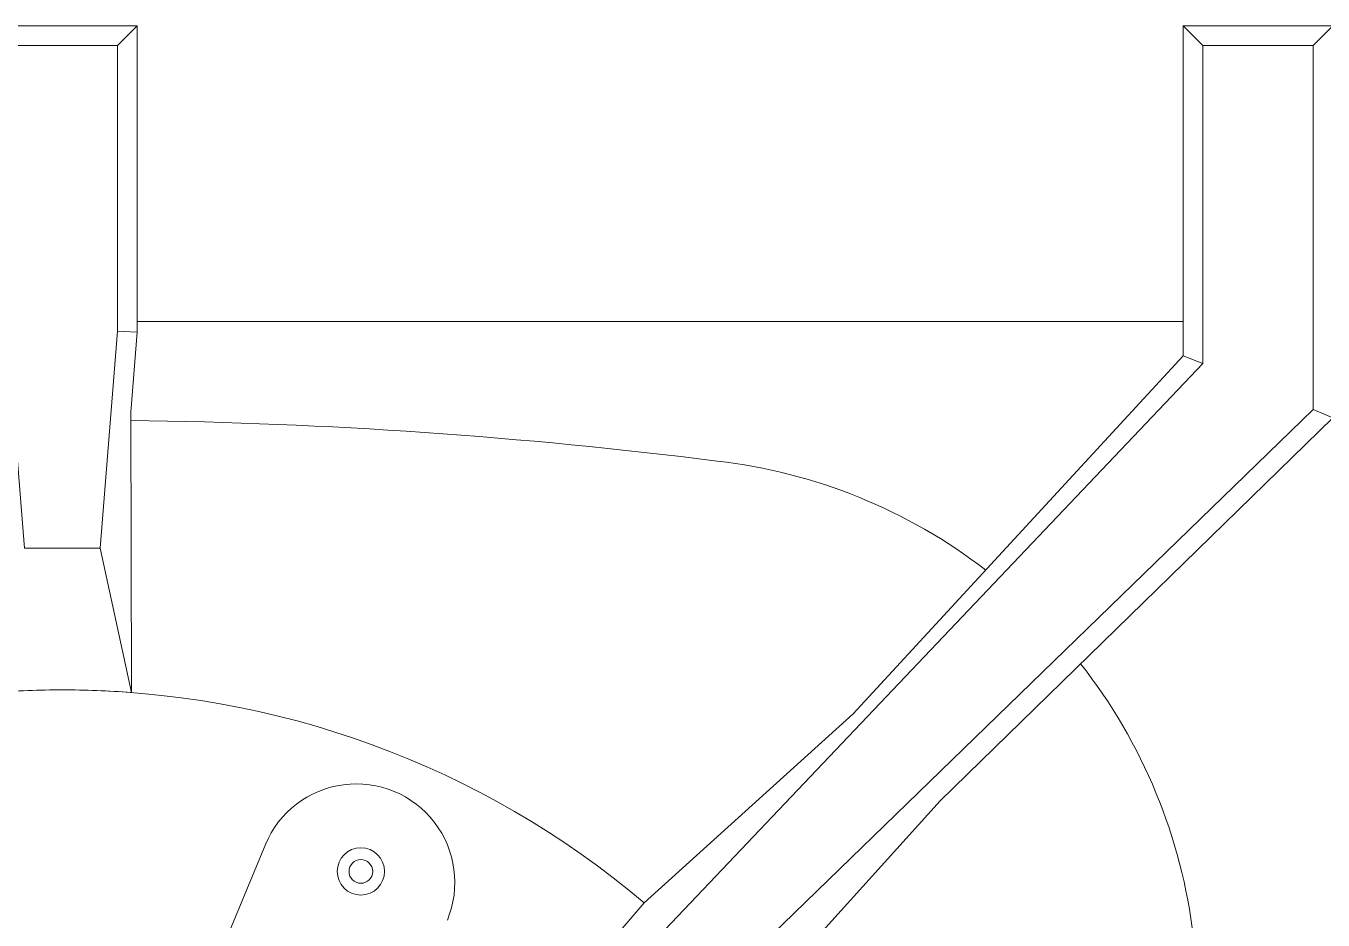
# Model space of a CAD drawing. Extents: x 306 to 2240, y 18 to 779.
# Drawn here: x 689.0286 to 689.1932, y 391.49 to 391.6035 of the extents above; entities that cross this region are included whole.
import ezdxf

# ---------------------------------------------------------------- set-up
doc = ezdxf.new("R2010")
doc.units = 0
doc.header["$MEASUREMENT"] = 0
doc.linetypes.add('ACAD_ISO03W100', pattern=[30, 12, -18])
doc.layers.add('EQUIPAMIENTO SUPER', color=1, linetype='Continuous')

msp = doc.modelspace()

# ---------------------------------------------------------------- linework, layer by layer
at = {"layer": 'EQUIPAMIENTO SUPER', "color": 253, "lineweight": 0}
for p, q in [((689.0402449408377, 391.6010025021578, -6.438942029e-07), (689.0427449408367, 391.6035025021576, -6.438942029e-07)), ((689.177994940836, 391.6010025021578, -6.438942029e-07), (689.1754949408372, 391.6035025021576, -6.438942029e-07)), ((689.1919949408388, 391.6010025021578, -6.438942029e-07), (689.1944949408376, 391.6035025021576, -6.438942029e-07)), ((689.177994940836, 391.5606519970946, -6.438942029e-07), (689.1754949408372, 391.5616497848088, -6.438942029e-07)), ((689.1944949408376, 391.5537805589282, -6.438942029e-07), (689.1919949408388, 391.5548530072212, -6.438942029e-07)), ((689.0380649408385, 391.5372525021579, -6.438942029e-07), (689.0420060463642, 391.5189168268393, -6.438942029e-07)), ((689.0378645405203, 391.4485689907851, -6.438942029e-07), (689.0590082833572, 391.4996145015004, -6.438942029e-07))]:
    msp.add_line(p, q, dxfattribs=at)
at = {"layer": 'EQUIPAMIENTO SUPER', "color": 253, "linetype": 'ACAD_ISO03W100', "lineweight": 0}
msp.add_line((689.0402449408377, 391.5647525021577, -6.438942029e-07), (689.0427449408367, 391.5646535664373, -6.438942029e-07), dxfattribs=at)
at = {"layer": 'EQUIPAMIENTO SUPER', "color": 253, "lineweight": 0, "elevation": -6.438508219e-07}
for points in [[(689.0244838353087, 391.5189168268393), (689.0245498200989, 391.5545002730104), (689.0237449408362, 391.5646535664373), (689.0237449408362, 391.6035025021576), (689.0332449408365, 391.6035025021576)], [(689.0420060463642, 391.5189168268393), (689.0419400615777, 391.5545002730104), (689.0427449408367, 391.5646535664373), (689.0427449408367, 391.6035025021576), (689.0332449408365, 391.6035025021576)], [(689.0613587727589, 391.4388785813352), (689.0673714240531, 391.4328659300399), (689.1206984346848, 391.4786587699136), (689.1446549854213, 391.5051905525451), (689.1944949408376, 391.5537805589282), (689.1944949408376, 391.6035025021576), (689.1754949408372, 391.6035025021576), (689.1754949408372, 391.5616497848088), (689.1336145263836, 391.5162242308481), (689.107101612643, 391.4922478850625), (689.0613587727589, 391.4388785813352)], [(689.0332449408365, 391.6010025021578), (689.0262449408388, 391.6010025021578), (689.0262449408388, 391.5647525021577), (689.0284249408384, 391.5372525021579), (689.0332449408365, 391.5372525021579)], [(689.0332449408365, 391.6010025021578), (689.0402449408377, 391.6010025021578), (689.0402449408377, 391.5647525021577), (689.0380649408385, 391.5372525021579), (689.0332449408365, 391.5372525021579)], [(689.1919949408388, 391.6010025021578), (689.1919949408388, 391.5548530072209), (689.0674432286384, 391.4340010424898), (689.0623485954953, 391.4389415699724), (689.177994940836, 391.5606519970942), (689.177994940836, 391.6010025021578), (689.1919949408388, 391.6010025021578), (689.1919949408388, 391.6010025021578)], [(689.0427449408367, 391.5660025021579), (689.1754949408372, 391.5660025021572)]]:
    msp.add_lwpolyline(points, dxfattribs=at)
at = {"layer": 'EQUIPAMIENTO SUPER', "color": 253, "lineweight": 0}
for radius in [0.003, 0.003, 0.003, 0.003, 0.003, 0.003, 0.003, 0.003, 0.003, 0.003, 0.003, 0.003, 0.003, 0.003, 0.003, 0.003, 0.0015, 0.0015, 0.0015, 0.0015, 0.0015, 0.0015, 0.0015, 0.0015, 0.0015, 0.0015, 0.0015, 0.0015, 0.0015, 0.0015, 0.0015, 0.0015]:
    msp.add_circle((689.0711308026641, 391.4962167778942, -6.438942029e-07), radius, dxfattribs=at)
for centre, radius, start, end in [((689.0332285015124, 390.8877525021573, -6.438942029e-07), 0.6657500000000001, 82.82705961265633, 89.25007593115973), ((689.1084823419792, 391.4799946881794, -6.438942029e-07), 0.06875, 52.39905005727237, 83.42275128577477), ((689.1084871268599, 391.4799899032993, -6.438942029e-07), 0.06875, 6.577248714141604, 38.25818520541789), ((689.0332449408365, 391.404752502158, -6.438942029e-07), 0.1145, 90, 130.168407294617), ((689.0332449408365, 391.404752502158, -6.438942029e-07), 0.114499999999998, 90, 94.38834485849087), ((689.0332449408365, 391.404752502158, -6.438942029e-07), 0.1145, 49.83159270538297, 90), ((689.0332449408365, 391.404752502158, -6.438942029e-07), 0.114499999999998, 85.61165514150905, 90), ((689.0705567775134, 391.4948309585962, -6.438942029e-07), 0.0125000000000001, 337.4999999999866, 157.4999999999867)]:
    msp.add_arc(centre, radius, start, end, dxfattribs=at)

doc.saveas('drawing.dxf')
